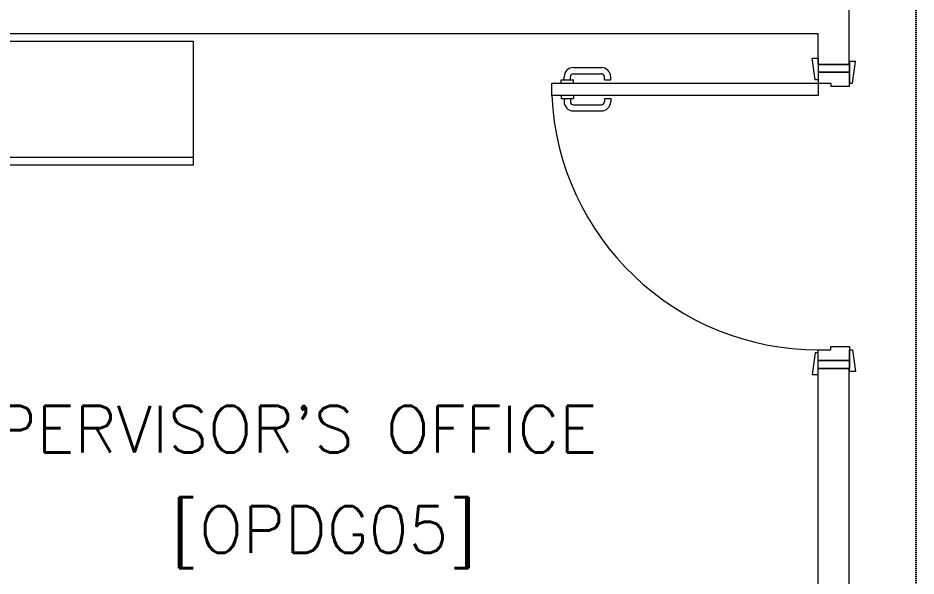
# Model space of a CAD drawing. Header units: inches. Extents: x -12418 to 57169, y -29325 to 19878.
# Drawn here: x 6519 to 9413, y -8097 to -6297 of the extents above; entities that cross this region are included whole.
import ezdxf

# ---------------------------------------------------------------- set-up
doc = ezdxf.new("R2010")
doc.units = ezdxf.units.IN
doc.header["$LTSCALE"] = 25
doc.header["$MEASUREMENT"] = 0
doc.linetypes.add('DASHDOT', pattern=[25.4, 12.7, -6.35, 0, -6.35])
for name, color, linetype, lineweight in [('00-Ground Floor$0$72_EGR_BASE_TEXT', 252, 'Continuous', 5), ('00-Ground Floor$0$LOADING', 253, 'Continuous', 5), ('00-Ground Floor$0$Walls', 251, 'Continuous', 5), ('00-Ground Floor$0$Wooden Joinery', 251, 'Continuous', 5), ('E-LITE-CLNG-CNDT', 6, 'DASHDOT', 35), ('T-DATA-CLNG-COND', 51, 'DASHDOT', 25)]:
    doc.layers.add(name, color=color, linetype=linetype, lineweight=lineweight)
doc.styles.add('00-Ground Floor$0$SIMPLEX', font='SIMPLEX.shx', dxfattribs={"height": 150})

# ---------------------------------------------------------------- blocks, each defined once
blk = doc.blocks.new('00-Ground Floor$0$A$C72370EFE')
at = {"layer": '00-Ground Floor$0$Wooden Joinery'}
for p, q in [((-0.01, -0.04), (-0.02, -0.04)), ((-0.01, -0.03), (-0.01, -0.07)), ((0, -0.03), (-0.01, -0.03)), ((0.04, -0.03), (0.05, -0.03)), ((0.05, -0.03), (0.05, -0.07)), ((0.05, -0.04), (0.06, -0.04)), ((-0.05, -0.07), (-0.05, -0.16)), ((-0.03, -0.07), (-0.03, -0.16)), ((-0.01, -0.06), (-0.02, -0.06)), ((0, -0.07), (-0.01, -0.07)), ((0.04, -0.07), (0.05, -0.07)), ((0.05, -0.06), (0.06, -0.06)), ((0.07, -0.07), (0.07, -0.16)), ((0.09, -0.07), (0.09, -0.16)), ((-0.01, -0.17), (-0.02, -0.17)), ((-0.01, -0.17), (-0.01, -0.19)), ((0.05, -0.17), (0.06, -0.17)), ((0.05, -0.17), (0.05, -0.19)), ((-0.01, -0.19), (-0.02, -0.19)), ((0.05, -0.19), (0.06, -0.19))]:
    blk.add_line(p, q, dxfattribs=at)
for centre, radius, start, end in [((-0.02, -0.07), 0.03, 90, 180), ((0.06, -0.07), 0.03, 0, 90), ((-0.02, -0.07), 0.01, 90, 180), ((0.06, -0.07), 0.01, 0, 90), ((-0.02, -0.16), 0.03, 180, 270), ((-0.02, -0.16), 0.01, 180, 270), ((0.06, -0.16), 0.01, 270, 0), ((0.06, -0.16), 0.03, 270, 0)]:
    blk.add_arc(centre, radius, start, end, dxfattribs=at)
blk = doc.blocks.new('00-Ground Floor$0$A$C5DAD61B4')
at = {"layer": '00-Ground Floor$0$Wooden Joinery'}
for points in [[(80, 959.1), (80, 969.1), (10, 979.1), (10, 959.1)], [(940, 959.1), (940, 969.1), (1010, 979.1), (1010, 959.1)], [(70, 859.1), (70, 849.1), (0, 839.1), (0, 859.1)], [(120, 859.1), (120, 0), (80, 0), (80, 859.1)], [(950, 859.1), (950, 849.1), (1020, 839.1), (1020, 859.1)]]:
    blk.add_lwpolyline(points, close=True, dxfattribs=at)
for points in [[(45, 859.1), (45, 959.1), (20, 959.1), (20, 859.1), (45, 859.1)], [(45, 859.1), (80, 859.1), (80, 899.1), (90, 899.1), (90, 959.1), (45, 959.1), (45, 859.1)], [(975, 859.1), (940, 859.1), (940, 899.1), (930, 899.1), (930, 959.1), (975, 959.1), (975, 859.1)], [(975, 859.1), (975, 959.1), (1000, 959.1), (1000, 859.1), (975, 859.1)]]:
    blk.add_lwpolyline(points, dxfattribs=at)
blk.add_arc((80, 859.1), 860, 272.666, 0, dxfattribs=at)
at = {"layer": '00-Ground Floor$0$Wooden Joinery', "xscale": 999.9999999998854, "yscale": 999.9999999998854, "zscale": 999.9999999998854, "rotation": 180}
blk.add_blockref('00-Ground Floor$0$A$C72370EFE', (120, 0), dxfattribs=at)
blk = doc.blocks.new('00-Ground Floor$0$GF21027-P')
at = {"layer": '00-Ground Floor$0$LOADING'}
for p, q in [((0.4, 0.4), (-0.4, 0.4)), ((-0.4, 0.4), (-0.4, 0)), ((0.4, 0), (0.4, 0.4)), ((-0.4, 0.025), (0.4, 0.025)), ((-0.4, 0), (0.4, 0))]:
    blk.add_line(p, q, dxfattribs=at)
blk = doc.blocks.new('00-Ground Floor')
at = {"layer": '00-Ground Floor$0$Walls'}
for p, q in [((9197.9, -6447.4, 0), (9197.9, -2747.4, 0)), ((5457.9, -6347.4, 0), (9097.9, -6347.4, 0)), ((9097.9, -6447.4, 0), (9097.9, -6347.4, 0)), ((9097.9, -6447.4, 0), (9197.9, -6447.4, 0)), ((9097.9, -7427.4, 0), (9197.9, -7427.4, 0)), ((9097.9, -10017.4, 0), (9097.9, -7427.4, 0)), ((9197.9, -10017.4, 0), (9197.9, -7427.4, 0))]:
    blk.add_line(p, q, dxfattribs=at)
at = {"layer": '00-Ground Floor$0$LOADING', "extrusion": (-7.77426e-06, -8.17011e-07, 1), "xscale": -1000.000000000002, "yscale": 1000.000000000004, "zscale": 1000.000000000002, "rotation": 359.9985892354244}
blk.add_blockref('00-Ground Floor$0$GF21027-P', (6682.9, -6772.5, 0), dxfattribs=at)
at = {"layer": '00-Ground Floor$0$Wooden Joinery', "rotation": 270}
blk.add_blockref('00-Ground Floor$0$A$C5DAD61B4', (8238.9, -6427.4, 0), dxfattribs=at)
at = {"layer": '00-Ground Floor$0$72_EGR_BASE_TEXT', "extrusion": (8.17011e-07, -7.77426e-06, 1), "insert": (7279.6, -7548.4, 0), "char_height": 150, "attachment_point": 2, "text_direction": (1, 0, -1e-06), "style": '00-Ground Floor$0$SIMPLEX'}
blk.add_mtext("SUPERVISOR'S OFFICE", dxfattribs=at)
at = {"layer": '00-Ground Floor$0$72_EGR_BASE_TEXT', "insert": (7504.2, -7871.8, 0), "char_height": 150, "attachment_point": 2, "style": '00-Ground Floor$0$SIMPLEX'}
blk.add_mtext('[OPDG05]', dxfattribs=at)

msp = doc.modelspace()

# ---------------------------------------------------------------- linework, layer by layer
at = {"layer": 'T-DATA-CLNG-COND', "ltscale": 0.01, "elevation": 0}
msp.add_lwpolyline([(7137.1, -9865.9), (9337.9, -9865.9, 0.414214), (9412.9, -9790.9), (9412.9, -2697.4)], format="xyb", dxfattribs=at)

# ---------------------------------------------------------------- block references
at = {"layer": 'E-LITE-CLNG-CNDT'}
msp.add_blockref('00-Ground Floor', (0, 0), dxfattribs=at)

doc.saveas('drawing.dxf')
